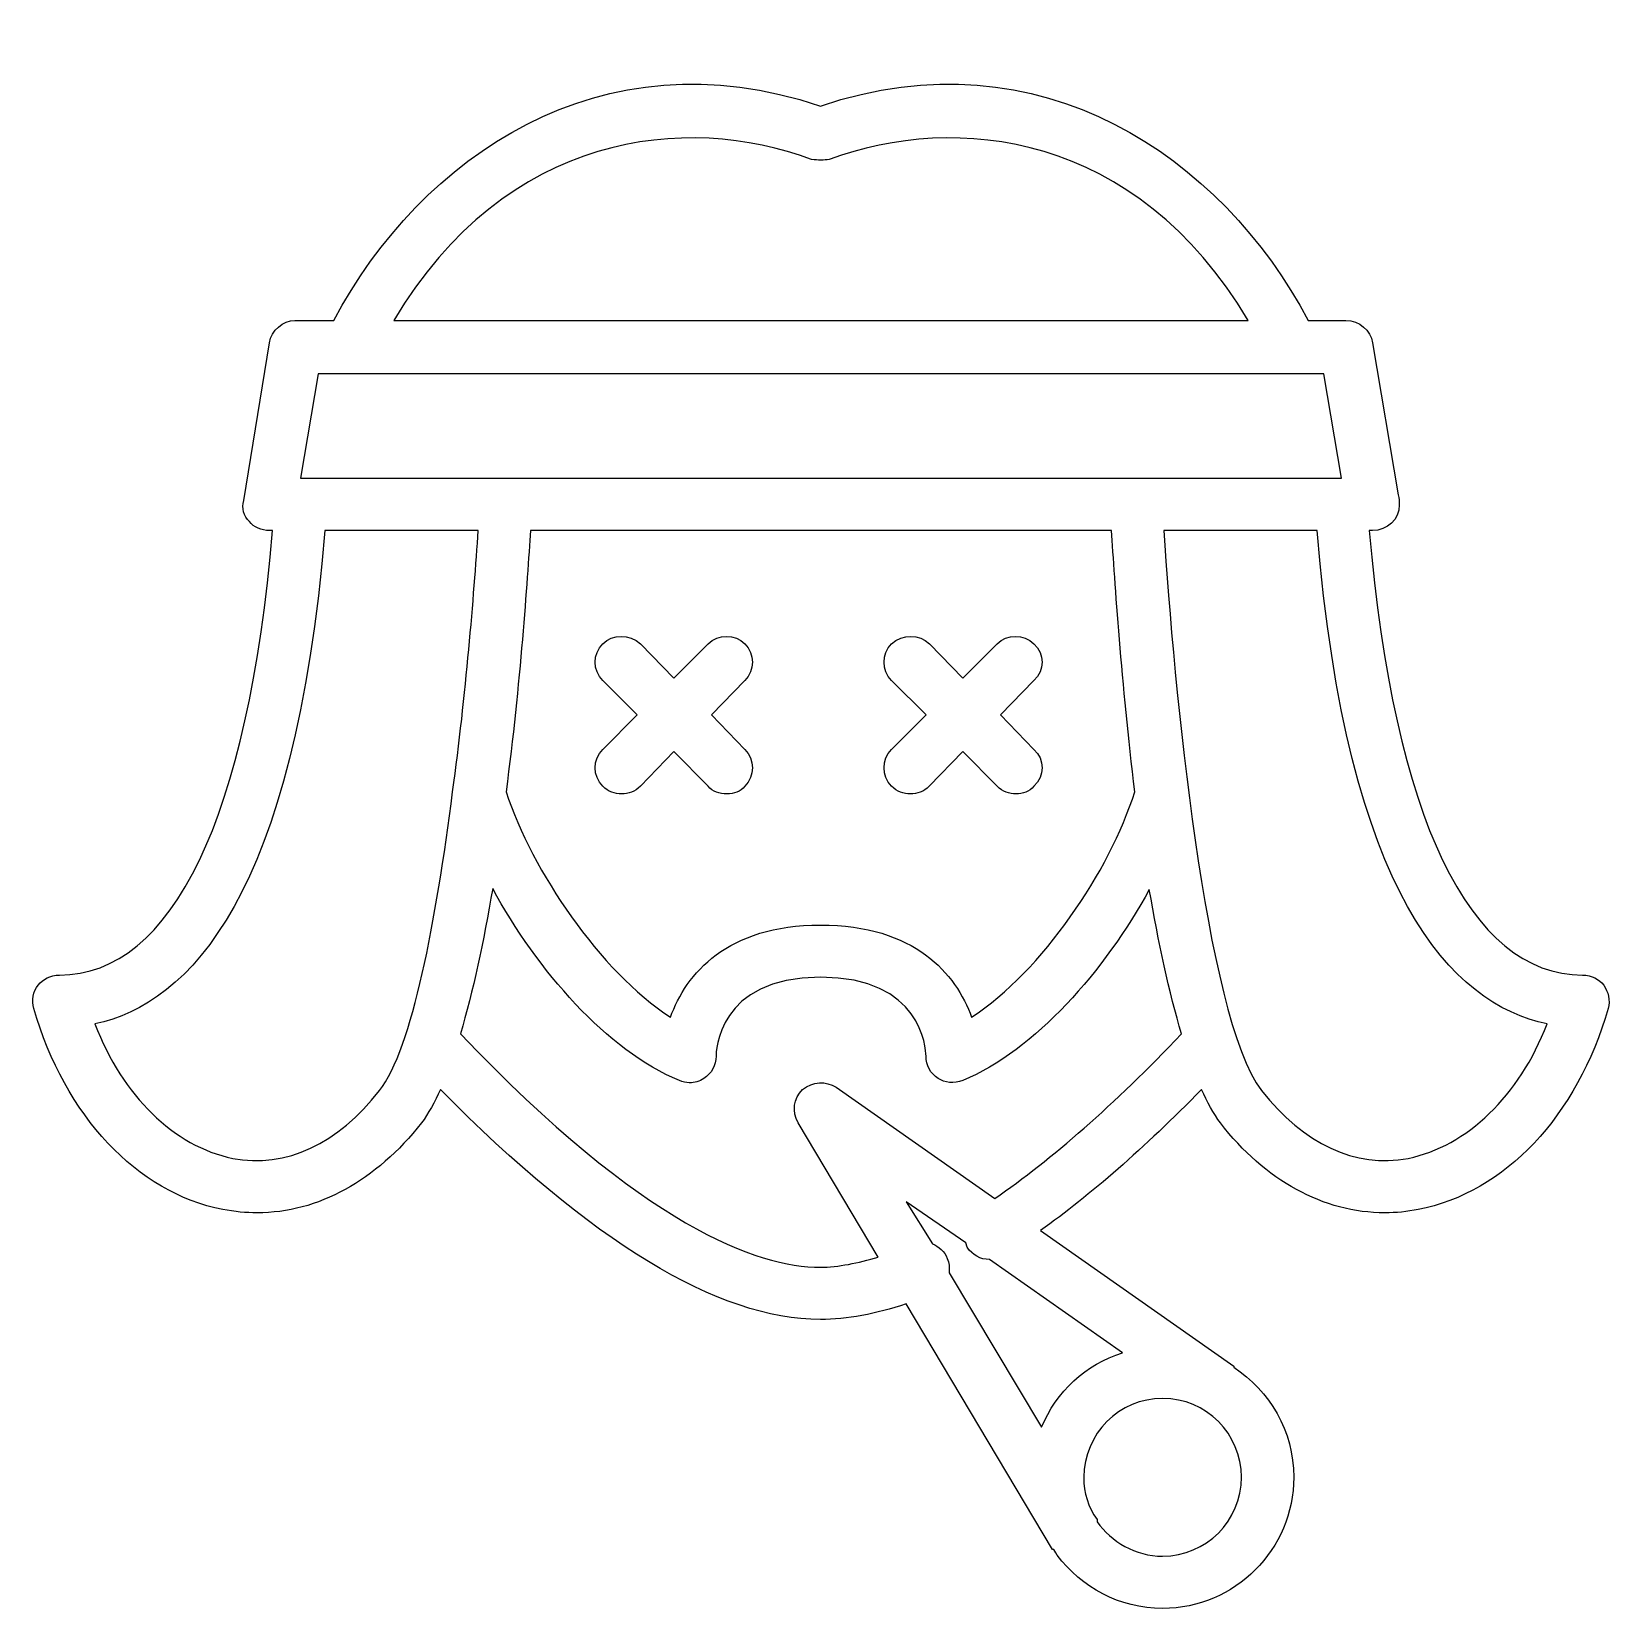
# Model space of a CAD drawing. Header units: centimetres. Extents: x -10.8 to 10.8, y -10.5 to 11.2.
import ezdxf

# ---------------------------------------------------------------- set-up
doc = ezdxf.new("R2010")
doc.units = ezdxf.units.CM
doc.header["$MEASUREMENT"] = 0
doc.layers.add('Layer 1', color=7, linetype='Continuous')

msp = doc.modelspace()

# ---------------------------------------------------------------- linework, layer by layer
at = {"layer": 'Layer 1'}
for points, knots in [([(10.75431, -1.9061), (10.69322, -1.82993), (10.58641, -1.76883), (10.46427, -1.76883), (10.46427, -1.76883), (8.90749, -1.76883), (7.86947, 0.39864), (7.53367, 4.3364), (7.53367, 4.3364), (7.53367, 4.3364), (7.57962, 4.3364), (7.57962, 4.3364), (7.57962, 4.3364), (7.57962, 4.3364), (7.57962, 4.3364), (7.57962, 4.3364), (7.57962, 4.3364), (7.77793, 4.3364), (7.94583, 4.48917), (7.94583, 4.6875), (7.94583, 4.6875), (7.94583, 4.73325), (7.94583, 4.7792), (7.93051, 4.82495), (7.93051, 4.82495), (7.93051, 4.82495), (7.57962, 6.91585), (7.57962, 6.91585), (7.57962, 6.91585), (7.54898, 7.08375), (7.39618, 7.22123), (7.21317, 7.22123), (7.21317, 7.22123), (7.21317, 7.22123), (6.6942, 7.22123), (6.6942, 7.22123), (6.6942, 7.22123), (5.50363, 9.4649), (3.01588, 11.18958), (-0.00643, 10.16713), (-0.00643, 10.16713), (-3.0285, 11.18953), (-5.50111, 9.46485), (-6.69147, 7.22118), (-6.69147, 7.22118), (-6.69147, 7.22118), (-7.22561, 7.22118), (-7.22561, 7.22118), (-7.22561, 7.22118), (-7.39373, 7.22118), (-7.54629, 7.08373), (-7.57671, 6.9158), (-7.57671, 6.9158), (-7.57671, 6.9158), (-7.92781, 4.74852), (-7.92781, 4.74852), (-7.92781, 4.74852), (-7.95845, 4.64168), (-7.92781, 4.53487), (-7.85164, 4.45848), (-7.85164, 4.45848), (-7.79036, 4.38231), (-7.68352, 4.33635), (-7.57671, 4.33635), (-7.57671, 4.33635), (-7.57671, 4.33635), (-7.53118, 4.33635), (-7.53118, 4.33635), (-7.53118, 4.33635), (-7.86694, 0.39861), (-8.90474, -1.76886), (-10.46152, -1.76886), (-10.46152, -1.76886), (-10.58365, -1.76886), (-10.69049, -1.82995), (-10.75156, -1.90613), (-10.75156, -1.90613), (-10.82773, -1.99786), (-10.84305, -2.11999), (-10.81263, -2.22681), (-10.81263, -2.22681), (-10.38514, -3.70713), (-9.39309, -4.76043), (-8.21783, -4.9894), (-8.21783, -4.9894), (-8.04993, -5.02004), (-7.89715, -5.03536), (-7.74481, -5.03536), (-7.74481, -5.03536), (-6.90513, -5.03536), (-6.1114, -4.59234), (-5.48582, -3.79902), (-5.48582, -3.79902), (-5.3943, -3.67689), (-5.3026, -3.50877), (-5.22618, -3.34108), (-5.22618, -3.34108), (-3.16574, -5.43198), (-1.41039, -6.50018), (-0.0064, -6.50018), (-0.0064, -6.50018), (0.36005, -6.50018), (0.7569, -6.42401), (1.16906, -6.28656), (1.16906, -6.28656), (1.16906, -6.28656), (3.18378, -9.65973), (3.18378, -9.65973), (3.18378, -9.65973), (3.18378, -9.65973), (3.1991, -9.65971), (3.1991, -9.65971), (3.1991, -9.65971), (3.1991, -9.65971), (3.22953, -9.70567), (3.22953, -9.70567), (3.22953, -9.70567), (3.22953, -9.70567), (3.24464, -9.73631), (3.24464, -9.73631), (3.24464, -9.73631), (3.58042, -10.17893), (4.09961, -10.46876), (4.69482, -10.46876), (4.69482, -10.46876), (5.68685, -10.46876), (6.49587, -9.65972), (6.49587, -8.66769), (6.49587, -8.66769), (6.49587, -8.02674), (6.1599, -7.47733), (5.67175, -7.15684), (5.67175, -7.15684), (5.67175, -7.15684), (5.67175, -7.14152), (5.67175, -7.14152), (5.67175, -7.14152), (5.67175, -7.14152), (3.01591, -5.27922), (3.01591, -5.27922), (3.01591, -5.27922), (3.70261, -4.79106), (4.43545, -4.14974), (5.22915, -3.34109), (5.22915, -3.34109), (5.30532, -3.50878), (5.39684, -3.67687), (5.48834, -3.79903), (5.48834, -3.79903), (6.09905, -4.59233), (6.90807, -5.03538), (7.74735, -5.03538), (7.74735, -5.03538), (7.90009, -5.03538), (8.05268, -5.02006), (8.20529, -4.98942), (8.20529, -4.98942), (9.39586, -4.76045), (10.3881, -3.70714), (10.81538, -2.22683), (10.81538, -2.22683), (10.8458, -2.11996), (10.81537, -1.99783), (10.75431, -1.9061)], [0, 0, 0, 0, 0.02380952, 0.02380952, 0.02380952, 0.02380952, 0.04761905, 0.04761905, 0.04761905, 0.04761905, 0.07142857, 0.07142857, 0.07142857, 0.07142857, 0.0952381, 0.0952381, 0.0952381, 0.0952381, 0.11904762, 0.11904762, 0.11904762, 0.11904762, 0.14285714, 0.14285714, 0.14285714, 0.14285714, 0.16666667, 0.16666667, 0.16666667, 0.16666667, 0.19047619, 0.19047619, 0.19047619, 0.19047619, 0.21428571, 0.21428571, 0.21428571, 0.21428571, 0.23809524, 0.23809524, 0.23809524, 0.23809524, 0.26190476, 0.26190476, 0.26190476, 0.26190476, 0.28571429, 0.28571429, 0.28571429, 0.28571429, 0.30952381, 0.30952381, 0.30952381, 0.30952381, 0.33333333, 0.33333333, 0.33333333, 0.33333333, 0.35714286, 0.35714286, 0.35714286, 0.35714286, 0.38095238, 0.38095238, 0.38095238, 0.38095238, 0.4047619, 0.4047619, 0.4047619, 0.4047619, 0.42857143, 0.42857143, 0.42857143, 0.42857143, 0.45238095, 0.45238095, 0.45238095, 0.45238095, 0.47619048, 0.47619048, 0.47619048, 0.47619048, 0.5, 0.5, 0.5, 0.5, 0.52380952, 0.52380952, 0.52380952, 0.52380952, 0.54761905, 0.54761905, 0.54761905, 0.54761905, 0.57142857, 0.57142857, 0.57142857, 0.57142857, 0.5952381, 0.5952381, 0.5952381, 0.5952381, 0.61904762, 0.61904762, 0.61904762, 0.61904762, 0.64285714, 0.64285714, 0.64285714, 0.64285714, 0.66666667, 0.66666667, 0.66666667, 0.66666667, 0.69047619, 0.69047619, 0.69047619, 0.69047619, 0.71428571, 0.71428571, 0.71428571, 0.71428571, 0.73809524, 0.73809524, 0.73809524, 0.73809524, 0.76190476, 0.76190476, 0.76190476, 0.76190476, 0.78571429, 0.78571429, 0.78571429, 0.78571429, 0.80952381, 0.80952381, 0.80952381, 0.80952381, 0.83333333, 0.83333333, 0.83333333, 0.83333333, 0.85714286, 0.85714286, 0.85714286, 0.85714286, 0.88095238, 0.88095238, 0.88095238, 0.88095238, 0.9047619, 0.9047619, 0.9047619, 0.9047619, 0.92857143, 0.92857143, 0.92857143, 0.92857143, 0.95238095, 0.95238095, 0.95238095, 0.95238095, 1, 1, 1, 1]), ([(-0.12832, 9.43442), (-0.0368, 9.4191), (0.03958, 9.4191), (0.11578, 9.43442), (0.11578, 9.43442), (1.85597, 10.07537), (4.32863, 9.81598), (5.8701, 7.22118), (5.8701, 7.22118), (5.8701, 7.22118), (-5.86735, 7.22118), (-5.86735, 7.22118), (-5.86735, 7.22118), (-4.32567, 9.81598), (-1.85301, 10.07537), (-0.12832, 9.43442)], [0, 0, 0, 0, 0.2, 0.2, 0.2, 0.2, 0.4, 0.4, 0.4, 0.4, 0.6, 0.6, 0.6, 0.6, 1, 1, 1, 1]), ([(-6.90512, 6.48852), (-6.90512, 6.48852), (6.90806, 6.48852), (6.90806, 6.48852), (6.90806, 6.48852), (6.90806, 6.48852), (7.15216, 5.05387), (7.15216, 5.05387), (7.15216, 5.05387), (7.15216, 5.05387), (-7.14941, 5.05387), (-7.14941, 5.05387), (-7.14941, 5.05387), (-7.14941, 5.05387), (-6.90512, 6.48852), (-6.90512, 6.48852)], [0, 0, 0, 0, 0.2, 0.2, 0.2, 0.2, 0.4, 0.4, 0.4, 0.4, 0.6, 0.6, 0.6, 0.6, 1, 1, 1, 1]), ([(-6.06586, -3.35599), (-6.63061, -4.08883), (-7.34774, -4.42464), (-8.08058, -4.28716), (-8.08058, -4.28716), (-8.88941, -4.11947), (-9.5914, -3.43258), (-9.97317, -2.44053), (-9.97317, -2.44053), (-8.67576, -2.16568), (-7.2256, -0.66978), (-6.81362, 4.33638), (-6.81362, 4.33638), (-6.81362, 4.33638), (-4.70741, 4.33638), (-4.70741, 4.33638), (-4.70741, 4.33638), (-4.76826, 3.43582), (-4.8751, 2.07758), (-5.05851, 0.74956), (-5.05851, 0.74956), (-5.05851, 0.74956), (-5.05851, 0.74956), (-5.05851, 0.74956), (-5.05851, 0.74956), (-5.28749, -1.02088), (-5.60795, -2.77634), (-6.06586, -3.35599)], [0, 0, 0, 0, 0.125, 0.125, 0.125, 0.125, 0.25, 0.25, 0.25, 0.25, 0.375, 0.375, 0.375, 0.375, 0.5, 0.5, 0.5, 0.5, 0.625, 0.625, 0.625, 0.625, 0.75, 0.75, 0.75, 0.75, 1, 1, 1, 1]), ([(4.31329, 0.74955), (3.96219, -0.34932), (3.04633, -1.70779), (2.0696, -2.34862), (2.0696, -2.34862), (1.85595, -1.75355), (1.2912, -1.08198), (-0.0064, -1.08198), (-0.0064, -1.08198), (-1.28825, -1.08198), (-1.85301, -1.75355), (-2.06663, -2.34862), (-2.06663, -2.34862), (-3.04358, -1.7078), (-3.95943, -0.34935), (-4.32567, 0.74955), (-4.32567, 0.74955), (-4.12734, 2.23013), (-4.03585, 3.64967), (-3.98989, 4.33637), (-3.98989, 4.33637), (-3.98989, 4.33637), (3.99283, 4.33638), (3.99283, 4.33638), (3.99283, 4.33638), (4.03836, 3.64968), (4.13009, 2.23013), (4.31329, 0.74955)], [0, 0, 0, 0, 0.125, 0.125, 0.125, 0.125, 0.25, 0.25, 0.25, 0.25, 0.375, 0.375, 0.375, 0.375, 0.5, 0.5, 0.5, 0.5, 0.625, 0.625, 0.625, 0.625, 0.75, 0.75, 0.75, 0.75, 1, 1, 1, 1]), ([(8.06778, -4.28719), (7.33533, -4.42464), (6.63313, -4.08886), (6.05308, -3.35602), (6.05308, -3.35602), (5.2747, -2.33372), (4.84743, 2.2301), (4.70995, 4.33634), (4.70995, 4.33634), (4.70995, 4.33634), (6.81635, 4.33635), (6.81635, 4.33635), (6.81635, 4.33635), (7.22852, -0.6698), (8.66319, -2.16573), (9.97569, -2.44056), (9.97569, -2.44056), (9.59437, -3.43261), (8.87685, -4.1195), (8.06778, -4.28719)], [0, 0, 0, 0, 0.16666667, 0.16666667, 0.16666667, 0.16666667, 0.33333333, 0.33333333, 0.33333333, 0.33333333, 0.5, 0.5, 0.5, 0.5, 0.66666667, 0.66666667, 0.66666667, 0.66666667, 1, 1, 1, 1]), ([(-2.52458, 1.80286), (-2.52458, 1.80286), (-2.99787, 1.3296), (-2.99787, 1.3296), (-2.99787, 1.3296), (-3.13532, 1.19215), (-3.13532, 0.96339), (-2.99787, 0.82594), (-2.99787, 0.82594), (-2.92167, 0.74955), (-2.82994, 0.71913), (-2.73823, 0.71913), (-2.73823, 0.71913), (-2.64671, 0.71913), (-2.55522, 0.74956), (-2.47902, 0.82594), (-2.47902, 0.82594), (-2.47902, 0.82594), (-2.02111, 1.2992), (-2.02111, 1.2992), (-2.02111, 1.2992), (-2.02111, 1.2992), (-1.54785, 0.82594), (-1.54785, 0.82594), (-1.54785, 0.82594), (-1.48676, 0.74955), (-1.39508, 0.71913), (-1.28824, 0.71913), (-1.28824, 0.71913), (-1.19672, 0.71913), (-1.10523, 0.74956), (-1.04414, 0.82594), (-1.04414, 0.82594), (-0.90687, 0.96339), (-0.90687, 1.19215), (-1.04414, 1.3296), (-1.04414, 1.3296), (-1.04414, 1.3296), (-1.50187, 1.80286), (-1.50187, 1.80286), (-1.50187, 1.80286), (-1.50187, 1.80286), (-1.04414, 2.27588), (-1.04414, 2.27588), (-1.04414, 2.27588), (-0.90687, 2.41333), (-0.90687, 2.64233), (-1.04414, 2.77957), (-1.04414, 2.77957), (-1.18141, 2.91702), (-1.41038, 2.91702), (-1.54783, 2.77957), (-1.54783, 2.77957), (-1.54783, 2.77957), (-2.02109, 2.30652), (-2.02109, 2.30652), (-2.02109, 2.30652), (-2.02109, 2.30652), (-2.479, 2.77957), (-2.479, 2.77957), (-2.479, 2.77957), (-2.63137, 2.91702), (-2.86034, 2.91702), (-2.99782, 2.77957), (-2.99782, 2.77957), (-3.13527, 2.6423), (-3.13527, 2.41333), (-2.99782, 2.27588), (-2.99782, 2.27588), (-2.99782, 2.27588), (-2.52458, 1.80286), (-2.52458, 1.80286)], [0, 0, 0, 0, 0.05263158, 0.05263158, 0.05263158, 0.05263158, 0.10526316, 0.10526316, 0.10526316, 0.10526316, 0.15789474, 0.15789474, 0.15789474, 0.15789474, 0.21052632, 0.21052632, 0.21052632, 0.21052632, 0.26315789, 0.26315789, 0.26315789, 0.26315789, 0.31578947, 0.31578947, 0.31578947, 0.31578947, 0.36842105, 0.36842105, 0.36842105, 0.36842105, 0.42105263, 0.42105263, 0.42105263, 0.42105263, 0.47368421, 0.47368421, 0.47368421, 0.47368421, 0.52631579, 0.52631579, 0.52631579, 0.52631579, 0.57894737, 0.57894737, 0.57894737, 0.57894737, 0.63157895, 0.63157895, 0.63157895, 0.63157895, 0.68421053, 0.68421053, 0.68421053, 0.68421053, 0.73684211, 0.73684211, 0.73684211, 0.73684211, 0.78947368, 0.78947368, 0.78947368, 0.78947368, 0.84210526, 0.84210526, 0.84210526, 0.84210526, 0.89473684, 0.89473684, 0.89473684, 0.89473684, 1, 1, 1, 1]), ([(0.97054, 0.82591), (1.04693, 0.74952), (1.13842, 0.7191), (1.22994, 0.7191), (1.22994, 0.7191), (1.32164, 0.7191), (1.41338, 0.74953), (1.48955, 0.82591), (1.48955, 0.82591), (1.48955, 0.82591), (1.94749, 1.29917), (1.94749, 1.29917), (1.94749, 1.29917), (1.94749, 1.29917), (2.42075, 0.82591), (2.42075, 0.82591), (2.42075, 0.82591), (2.49692, 0.74952), (2.58842, 0.7191), (2.68017, 0.7191), (2.68017, 0.7191), (2.77164, 0.7191), (2.86337, 0.74953), (2.92425, 0.82591), (2.92425, 0.82591), (3.07702, 0.96336), (3.07702, 1.19212), (2.92425, 1.32957), (2.92425, 1.32957), (2.92425, 1.32957), (2.46628, 1.80283), (2.46628, 1.80283), (2.46628, 1.80283), (2.46628, 1.80283), (2.92425, 2.27585), (2.92425, 2.27585), (2.92425, 2.27585), (3.07702, 2.4133), (3.07702, 2.6423), (2.92425, 2.77954), (2.92425, 2.77954), (2.78698, 2.91699), (2.55801, 2.91699), (2.42077, 2.77954), (2.42077, 2.77954), (2.42077, 2.77954), (1.94751, 2.30649), (1.94751, 2.30649), (1.94751, 2.30649), (1.94751, 2.30649), (1.48957, 2.77954), (1.48957, 2.77954), (1.48957, 2.77954), (1.35212, 2.91699), (1.12315, 2.91699), (0.97059, 2.77954), (0.97059, 2.77954), (0.83332, 2.64227), (0.83332, 2.4133), (0.97059, 2.27585), (0.97059, 2.27585), (0.97059, 2.27585), (1.44382, 1.80283), (1.44382, 1.80283), (1.44382, 1.80283), (1.44382, 1.80283), (0.97059, 1.32957), (0.97059, 1.32957), (0.97059, 1.32957), (0.83328, 1.19212), (0.83328, 0.96339), (0.97054, 0.82591)], [0, 0, 0, 0, 0.05263158, 0.05263158, 0.05263158, 0.05263158, 0.10526316, 0.10526316, 0.10526316, 0.10526316, 0.15789474, 0.15789474, 0.15789474, 0.15789474, 0.21052632, 0.21052632, 0.21052632, 0.21052632, 0.26315789, 0.26315789, 0.26315789, 0.26315789, 0.31578947, 0.31578947, 0.31578947, 0.31578947, 0.36842105, 0.36842105, 0.36842105, 0.36842105, 0.42105263, 0.42105263, 0.42105263, 0.42105263, 0.47368421, 0.47368421, 0.47368421, 0.47368421, 0.52631579, 0.52631579, 0.52631579, 0.52631579, 0.57894737, 0.57894737, 0.57894737, 0.57894737, 0.63157895, 0.63157895, 0.63157895, 0.63157895, 0.68421053, 0.68421053, 0.68421053, 0.68421053, 0.73684211, 0.73684211, 0.73684211, 0.73684211, 0.78947368, 0.78947368, 0.78947368, 0.78947368, 0.84210526, 0.84210526, 0.84210526, 0.84210526, 0.89473684, 0.89473684, 0.89473684, 0.89473684, 1, 1, 1, 1]), ([(2.39006, -4.8366), (2.39006, -4.8366), (0.20746, -3.31046), (0.20746, -3.31046), (0.20746, -3.31046), (0.07019, -3.21894), (-0.11322, -3.23426), (-0.25048, -3.34107), (-0.25048, -3.34107), (-0.37261, -3.4632), (-0.40307, -3.64621), (-0.31155, -3.79901), (-0.31155, -3.79901), (-0.31155, -3.79901), (0.78729, -5.64562), (0.78729, -5.64562), (0.78729, -5.64562), (0.51278, -5.72182), (0.23786, -5.78307), (-0.00643, -5.78307), (-0.00643, -5.78307), (-0.87633, -5.78307), (-2.43311, -5.21832), (-4.95149, -2.57759), (-4.95149, -2.57759), (-4.78359, -1.99784), (-4.63103, -1.31092), (-4.50887, -0.57829), (-4.50887, -0.57829), (-3.8984, -1.7078), (-2.93677, -2.80658), (-1.94471, -3.21896), (-1.94471, -3.21896), (-1.89896, -3.23428), (-1.85301, -3.2492), (-1.80744, -3.2492), (-1.80744, -3.2492), (-1.73084, -3.2492), (-1.66999, -3.2343), (-1.6089, -3.18832), (-1.6089, -3.18832), (-1.50188, -3.12747), (-1.44102, -3.00533), (-1.44102, -2.8832), (-1.44102, -2.8832), (-1.44102, -2.83724), (-1.4257, -1.79931), (-0.00637, -1.79931), (-0.00637, -1.79931), (1.38275, -1.79931), (1.44381, -2.77636), (1.44381, -2.8832), (1.44381, -2.8832), (1.44381, -3.00533), (1.5049, -3.12746), (1.61171, -3.18832), (1.61171, -3.18832), (1.70323, -3.2492), (1.82536, -3.26452), (1.94749, -3.21896), (1.94749, -3.21896), (2.93955, -2.80658), (3.90115, -1.70782), (4.51165, -0.59361), (4.51165, -0.59361), (4.63378, -1.31092), (4.78637, -2.01297), (4.95427, -2.57759), (4.95427, -2.57759), (4.02325, -3.55474), (3.16846, -4.30251), (2.39006, -4.8366)], [0, 0, 0, 0, 0.05263158, 0.05263158, 0.05263158, 0.05263158, 0.10526316, 0.10526316, 0.10526316, 0.10526316, 0.15789474, 0.15789474, 0.15789474, 0.15789474, 0.21052632, 0.21052632, 0.21052632, 0.21052632, 0.26315789, 0.26315789, 0.26315789, 0.26315789, 0.31578947, 0.31578947, 0.31578947, 0.31578947, 0.36842105, 0.36842105, 0.36842105, 0.36842105, 0.42105263, 0.42105263, 0.42105263, 0.42105263, 0.47368421, 0.47368421, 0.47368421, 0.47368421, 0.52631579, 0.52631579, 0.52631579, 0.52631579, 0.57894737, 0.57894737, 0.57894737, 0.57894737, 0.63157895, 0.63157895, 0.63157895, 0.63157895, 0.68421053, 0.68421053, 0.68421053, 0.68421053, 0.73684211, 0.73684211, 0.73684211, 0.73684211, 0.78947368, 0.78947368, 0.78947368, 0.78947368, 0.84210526, 0.84210526, 0.84210526, 0.84210526, 0.89473684, 0.89473684, 0.89473684, 0.89473684, 1, 1, 1, 1]), ([(1.99321, -5.44731), (1.99321, -5.44731), (2.00829, -5.50816), (2.00829, -5.50816), (2.00829, -5.50816), (2.08491, -5.615), (2.19173, -5.67628), (2.31386, -5.67628), (2.31386, -5.67628), (2.31386, -5.67628), (2.31386, -5.67628), (2.31386, -5.67628), (2.31386, -5.67628), (2.31386, -5.67628), (4.1452, -6.95813), (4.1452, -6.95813), (4.1452, -6.95813), (3.64172, -7.1109), (3.22956, -7.49267), (3.03101, -7.9808), (3.03101, -7.9808), (3.03101, -7.9808), (1.76424, -5.85927), (1.76424, -5.85927), (1.76424, -5.85927), (1.76424, -5.78307), (1.76424, -5.72182), (1.73381, -5.66094), (1.73381, -5.66094), (1.7032, -5.56945), (1.61168, -5.49282), (1.53529, -5.46263), (1.53529, -5.46263), (1.53529, -5.46263), (1.16905, -4.88256), (1.16905, -4.88256), (1.16905, -4.88256), (1.16905, -4.88256), (1.99321, -5.44731), (1.99321, -5.44731)], [0, 0, 0, 0, 0.09090909, 0.09090909, 0.09090909, 0.09090909, 0.18181818, 0.18181818, 0.18181818, 0.18181818, 0.27272727, 0.27272727, 0.27272727, 0.27272727, 0.36363636, 0.36363636, 0.36363636, 0.36363636, 0.45454545, 0.45454545, 0.45454545, 0.45454545, 0.54545455, 0.54545455, 0.54545455, 0.54545455, 0.63636364, 0.63636364, 0.63636364, 0.63636364, 0.72727273, 0.72727273, 0.72727273, 0.72727273, 0.81818182, 0.81818182, 0.81818182, 0.81818182, 1, 1, 1, 1]), ([(4.69485, -9.75168), (4.31329, -9.75168), (3.99286, -9.55293), (3.79431, -9.27842), (3.79431, -9.27842), (3.79431, -9.27842), (3.79431, -9.24778), (3.79431, -9.24778), (3.79431, -9.24778), (3.67218, -9.07966), (3.61109, -8.88136), (3.61109, -8.66771), (3.61109, -8.66771), (3.61109, -8.07229), (4.09967, -7.58416), (4.69485, -7.58416), (4.69485, -7.58416), (5.29003, -7.58416), (5.77858, -8.07229), (5.77858, -8.66771), (5.77858, -8.66771), (5.77858, -9.2631), (5.29003, -9.75168), (4.69485, -9.75168)], [0, 0, 0, 0, 0.14285714, 0.14285714, 0.14285714, 0.14285714, 0.28571429, 0.28571429, 0.28571429, 0.28571429, 0.42857143, 0.42857143, 0.42857143, 0.42857143, 0.57142857, 0.57142857, 0.57142857, 0.57142857, 0.71428571, 0.71428571, 0.71428571, 0.71428571, 1, 1, 1, 1])]:
    msp.add_open_spline(points, degree=3, knots=knots, dxfattribs=at)

doc.saveas('drawing.dxf')
